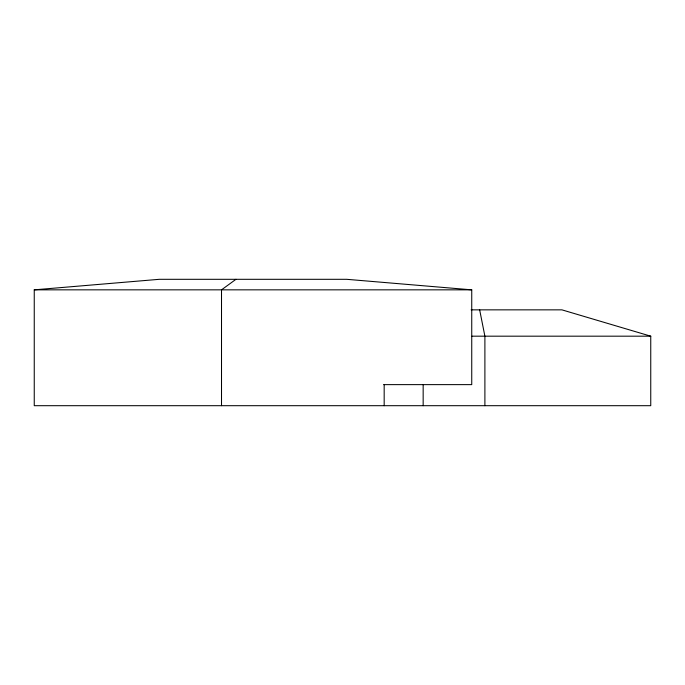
<?xml version="1.0" encoding="UTF-8"?>
<svg xmlns="http://www.w3.org/2000/svg" width="685" height="685" viewBox="0 0 685 685"><rect width="100%" height="100%" fill="white"/><g stroke="black" fill="none" stroke-linecap="round" stroke-linejoin="round"><path stroke-width="1.03" d="M235.957 279.309L221.512 289.841L221.512 405.691M471.117 309.851L561.914 309.851L650.75 336.181L650.75 405.691L34.25 405.691L34.25 289.841L159.314 279.309L346.678 279.309L471.742 289.841L471.742 384.627L383.651 384.627M34.25 289.841L471.742 289.841M472.059 336.181L650.75 336.181M479.654 309.851L484.894 336.181L484.894 405.691M423.159 384.627L423.159 405.691M384.174 384.627L384.174 405.691"/></g></svg>
